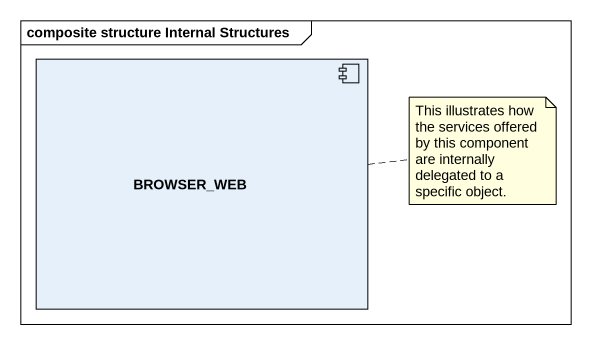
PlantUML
@startuml
mainframe composite structure Internal Structures
component BROWSER_WEB
note right of BROWSER_WEB : This illustrates how the services offered by this component are internally delegated to a specific object.
@enduml
